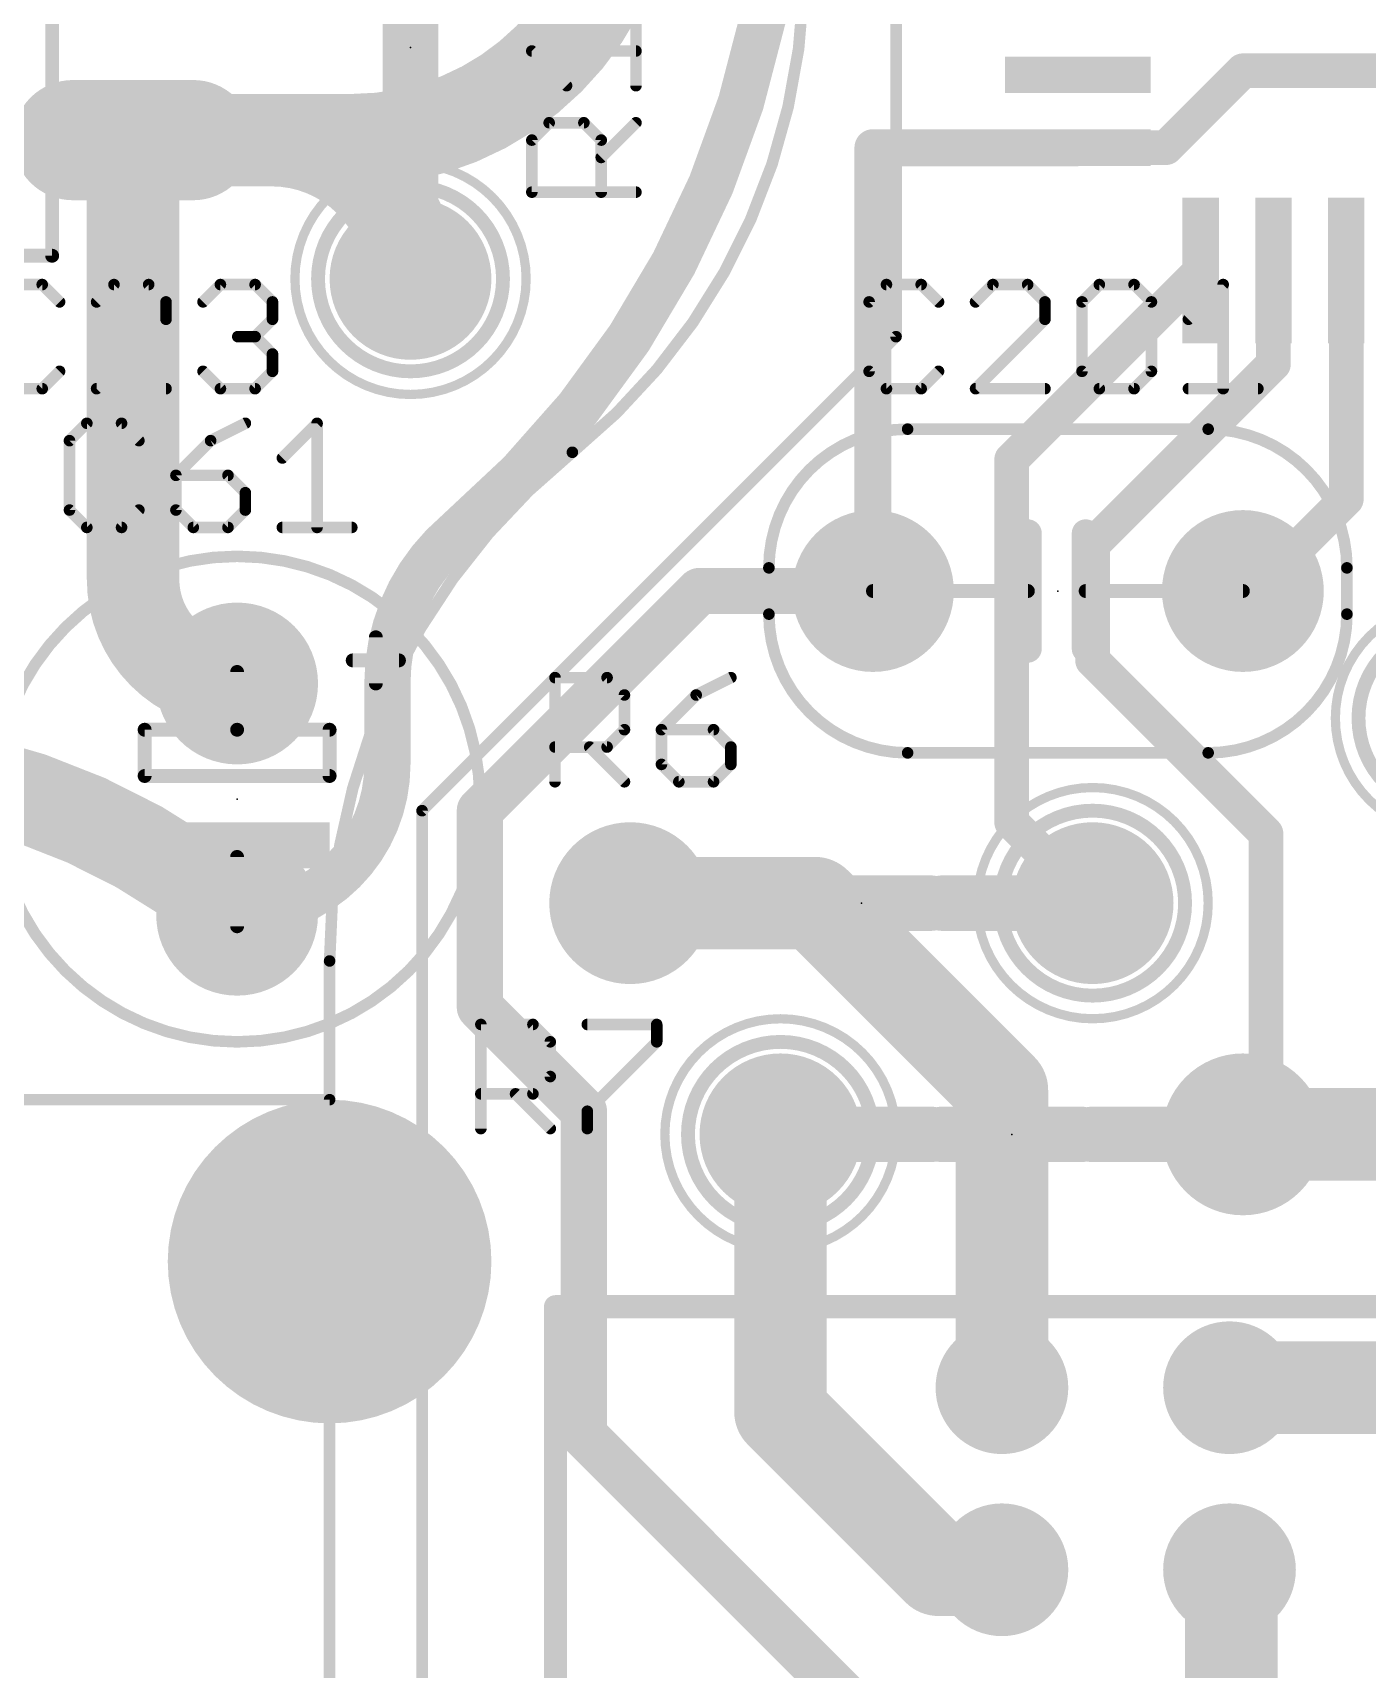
# Model space of a CAD drawing. Extents: x -4 to 220, y -9 to 53.
# Drawn here: x 59.73 to 74.39, y 8.98 to 26.96 of the extents above; entities that cross this region are included whole.
import ezdxf

# ---------------------------------------------------------------- set-up
doc = ezdxf.new("R2010")
doc.units = 0
for name, color, linetype in [('1', 14, 'CONTINUOUS'), ('16', 174, 'CONTINUOUS'), ('17', 94, 'CONTINUOUS'), ('21', 251, 'CONTINUOUS'), ('23', 178, 'CONTINUOUS'), ('25', 251, 'CONTINUOUS'), ('51', 251, 'CONTINUOUS')]:
    doc.layers.add(name, color=color, linetype=linetype)

# ---------------------------------------------------------------- blocks, each defined once
blk = doc.blocks.new('RECT')
blk.add_solid([(-0.5, -0.5), (0.5, -0.5), (-0.5, 0.5), (0.5, 0.5)])
blk = doc.blocks.new('ROUNDP')
at = {"const_width": 0.5}
blk.add_lwpolyline([(0, -0.25, 1), (0, 0.25, 1), (0, -0.25)], format="xyb", dxfattribs=at)
blk = doc.blocks.new('LONGP100')
at = {"const_width": 1}
blk.add_lwpolyline([(-0.5, 0), (0.5, 0)], dxfattribs=at)
at = {"const_width": 0.5}
for points in [[(-0.5, 0.25, 1), (-0.5, -0.25)], [(0.5, -0.25, 1), (0.5, 0.25)]]:
    blk.add_lwpolyline(points, format="xyb", dxfattribs=at)

msp = doc.modelspace()

# ---------------------------------------------------------------- linework, layer by layer
at = {"layer": '1', "const_width": 0.127}
for points in [[(69.215, 23.622), (69.215, 42.545)], [(64.008, 18.415), (69.215, 23.622)], [(64.008, 0), (64.008, 18.415)], [(62.992, 0), (62.992, 16.764)]]:
    msp.add_lwpolyline(points, dxfattribs=at)
at = {"layer": '1'}
for points, const_width in [([(65.659, 22.352, 0.2168), (68.199, 27.432)], 0.127), ([(69.1833, 23.622, 1), (69.2468, 23.622)], 0.0635), ([(69.2375, 23.5995, 1), (69.1925, 23.6445)], 0.0635), ([(65.659, 22.352, 0.2264), (62.992, 16.764)], 0.127), ([(65.639, 22.3767, 1), (65.679, 22.3273)], 0.0635), ([(65.679, 22.3273, 1), (65.639, 22.3767)], 0.0635), ([(63.9855, 18.4375, 1), (64.0305, 18.3925)], 0.0635), ([(64.0398, 18.415, 1), (63.9763, 18.415)], 0.0635), ([(63.0238, 16.764, 1), (62.9603, 16.764)], 0.0635), ([(62.9603, 16.764, 1), (63.0237, 16.764)], 0.0635)]:
    msp.add_lwpolyline(points, format="xyb", dxfattribs=dict(at, const_width=const_width))
at = {"layer": '16'}
for points, const_width in [([(64.389, 21.463, 0.2389), (67.945, 29.972)], 0.508), ([(63.246, 25.781, 0.4142), (66.294, 28.829)], 1.016), ([(73.025, 26.6383, 1), (73.025, 26.4478)], 0.1905), ([(73.0924, 26.4756, 1), (72.9576, 26.6104)], 0.1905), ([(60.833, 26.035, 1), (60.833, 25.527)], 0.508), ([(61.087, 25.781, 1), (60.579, 25.781)], 0.508), ([(60.833, 26.035, 1), (60.833, 25.527)], 0.508), ([(63.881, 24.257, 0.4142), (62.357, 25.781)], 1.016), ([(62.357, 26.035, 1), (62.357, 25.527)], 0.508), ([(62.357, 25.527, 1), (62.357, 26.035)], 0.508), ([(63.246, 26.035, 1), (63.246, 25.527)], 0.508), ([(63.246, 25.527, 1), (63.246, 26.035)], 0.508), ([(68.961, 25.7996, 1), (68.961, 25.5964)], 0.2032), ([(69.0626, 25.698, 1), (68.8594, 25.698)], 0.2032), ([(71.211, 25.7933, 1), (71.211, 25.6028)], 0.1905), ([(71.211, 25.5964, 1), (71.211, 25.7996)], 0.2032), ([(72.18, 25.6028, 1), (72.18, 25.7933)], 0.1905), ([(72.1126, 25.7654, 1), (72.2474, 25.6306)], 0.1905), ([(63.627, 24.257, 1), (64.135, 24.257)], 0.508), ([(72.6284, 24.2806, 1), (72.4936, 24.4154)], 0.1905), ([(73.4562, 24.348, 1), (73.2658, 24.348)], 0.1905), ([(74.2562, 24.348, 1), (74.0658, 24.348)], 0.1905), ([(73.2658, 23.323, 1), (73.4562, 23.323)], 0.1905), ([(73.4284, 23.2556, 1), (73.2936, 23.3904)], 0.1905), ([(70.4176, 22.3394, 1), (70.5524, 22.2046)], 0.1905), ([(70.5802, 22.272, 1), (70.3898, 22.272)], 0.1905), ([(74.2284, 21.7696, 1), (74.0936, 21.9044)], 0.1905), ([(74.0658, 21.837, 1), (74.2562, 21.837)], 0.1905), ([(64.389, 21.463, 0.2196), (63.627, 19.812)], 0.508), ([(64.3066, 21.5596, 1), (64.4714, 21.3664)], 0.254), ([(64.4714, 21.3664, 1), (64.3066, 21.5596)], 0.254), ([(60.833, 20.955, 0.4142), (61.976, 19.812)], 1.016), ([(61.087, 20.955, 1), (60.579, 20.955)], 0.508), ([(71.3066, 21.4034, 1), (71.4414, 21.2686)], 0.1905), ([(71.4693, 21.336, 1), (71.2788, 21.336)], 0.1905), ([(60.579, 20.955, 1), (61.087, 20.955)], 0.508), ([(67.056, 20.955, 1), (67.056, 20.701)], 0.254), ([(67.1458, 20.7382, 1), (66.9662, 20.9178)], 0.254), ([(68.8712, 20.9178, 1), (69.0508, 20.7382)], 0.254), ([(68.961, 20.701, 1), (68.961, 20.955)], 0.254), ([(69.1778, 20.8652, 1), (68.9982, 21.0448)], 0.254), ([(68.8594, 20.828, 1), (69.0626, 20.828)], 0.2032), ([(72.9576, 20.7684, 1), (73.0924, 20.6336)], 0.1905), ([(73.1202, 20.828, 1), (72.9298, 20.828)], 0.1905), ([(72.9298, 20.701, 1), (73.1202, 20.701)], 0.1905), ([(61.976, 19.558, 1), (61.976, 20.066)], 0.508), ([(71.4414, 20.1334, 1), (71.3066, 19.9986)], 0.1905), ([(71.2788, 20.066, 1), (71.4693, 20.066)], 0.1905), ([(63.754, 19.812, 1), (63.5, 19.812)], 0.254), ([(63.5, 19.812, 1), (63.754, 19.812)], 0.254), ([(61.976, 17.272, 0.162), (57.785, 18.923)], 1.016), ([(61.976, 17.272, 0.4142), (63.627, 18.923)], 0.508), ([(63.754, 18.923, 1), (63.5, 18.923)], 0.254), ([(63.5, 18.923, 1), (63.754, 18.923)], 0.254), ([(64.77, 18.415, 1), (64.516, 18.415)], 0.254), ([(64.5532, 18.5048, 1), (64.7328, 18.3252)], 0.254), ([(70.5524, 18.3554, 1), (70.4176, 18.2206)], 0.1905), ([(70.3898, 18.288, 1), (70.5802, 18.288)], 0.1905), ([(73.3743, 18.161, 1), (73.1838, 18.161)], 0.1905), ([(73.2116, 18.0936, 1), (73.3464, 18.2284)], 0.1905), ([(66.294, 17.653, 1), (66.294, 17.145)], 0.508), ([(68.5056, 17.5786, 1), (68.1464, 17.2194)], 0.508), ([(68.326, 17.145, 1), (68.326, 17.653)], 0.508), ([(61.813, 17.0772, 1), (62.139, 17.4668)], 0.508), ([(61.976, 17.399, 1), (61.976, 17.145)], 0.254), ([(66.167, 17.4943, 1), (66.167, 17.3038)], 0.1905), ([(66.294, 17.3038, 1), (66.294, 17.4943)], 0.1905), ([(71.3066, 17.3316, 1), (71.4414, 17.4664)], 0.1905), ([(64.7328, 16.3458, 1), (64.5532, 16.1662)], 0.254), ([(64.516, 16.256, 1), (64.77, 16.256)], 0.254), ([(70.632, 15.347, 1), (70.124, 15.347)], 0.508), ([(70.1984, 15.1674, 1), (70.5576, 15.5266)], 0.508), ([(65.913, 15.113, 1), (65.659, 15.113)], 0.254), ([(65.6962, 15.0232, 1), (65.8758, 15.2028)], 0.254), ([(68.199, 14.859, 1), (67.691, 14.859)], 0.508), ([(73.025, 15.113, 1), (73.025, 14.605)], 0.508), ([(73.152, 15.113, 1), (73.152, 14.605)], 0.508), ([(73.152, 14.605, 1), (73.152, 15.113)], 0.508), ([(73.3464, 14.9186, 1), (73.2116, 15.0534)], 0.1905), ([(73.0846, 14.9264, 1), (73.2194, 14.7916)], 0.1905), ([(73.1838, 14.986, 1), (73.3743, 14.986)], 0.1905), ([(65.913, 13.716, 1), (65.659, 13.716)], 0.254), ([(65.913, 13.716, 1), (65.659, 13.716)], 0.254), ([(65.659, 13.716, 1), (65.913, 13.716)], 0.254), ([(65.659, 12.7, 1), (65.913, 12.7)], 0.254), ([(72.878, 12.33, 1), (72.878, 11.822)], 0.508), ([(68.1246, 11.9906, 1), (67.7654, 11.6314)], 0.508), ([(70.124, 12.076, 1), (70.632, 12.076)], 0.508), ([(67.691, 11.811, 1), (68.199, 11.811)], 0.508), ([(65.8758, 11.6468, 1), (65.6962, 11.4672)], 0.254), ([(65.659, 11.557, 1), (65.913, 11.557)], 0.254), ([(69.68, 10.33, 1), (69.68, 9.822)], 0.508), ([(69.5004, 9.8964, 1), (69.8596, 10.2556)], 0.508), ([(70.378, 9.822, 1), (70.378, 10.33)], 0.508), ([(73.152, 10.033, 1), (72.644, 10.033)], 0.508), ([(73.005, 10.076, 1), (72.751, 10.076)], 0.254), ([(72.9678, 10.1428, 1), (72.7882, 9.9632)], 0.254), ([(72.8082, 9.9432, 1), (72.9878, 10.1228)], 0.254), ([(72.751, 10.053, 1), (73.005, 10.053)], 0.254)]:
    msp.add_lwpolyline(points, format="xyb", dxfattribs=dict(at, const_width=const_width))
for points, const_width in [([(72.18, 25.698), (73.025, 26.543)], 0.381), ([(73.025, 26.543), (77.978, 26.543)], 0.381), ([(60.833, 25.781), (62.357, 25.781)], 1.016), ([(60.833, 20.955), (60.833, 25.781)], 1.016), ([(60.833, 25.781), (63.246, 25.781)], 1.016), ([(68.961, 25.698), (71.211, 25.698)], 0.4064), ([(68.961, 20.828), (68.961, 25.698)], 0.4064), ([(71.211, 25.698), (72.18, 25.698)], 0.381), ([(70.485, 22.272), (72.561, 24.348)], 0.381), ([(73.361, 23.323), (73.361, 24.348)], 0.381), ([(74.161, 21.837), (74.161, 24.348)], 0.381), ([(71.374, 21.336), (73.361, 23.323)], 0.381), ([(70.485, 18.288), (70.485, 22.272)], 0.381), ([(73.025, 20.701), (74.161, 21.837)], 0.381), ([(71.374, 20.066), (71.374, 21.336)], 0.381), ([(64.643, 18.415), (67.056, 20.828)], 0.508), ([(67.056, 20.828), (68.961, 20.828)], 0.508), ([(68.961, 20.828), (69.088, 20.955)], 0.508), ([(73.025, 20.828), (73.025, 20.701)], 0.381), ([(73.279, 18.161), (71.374, 20.066)], 0.381), ([(63.627, 19.812), (63.627, 18.923)], 0.508), ([(64.643, 16.256), (64.643, 18.415)], 0.508), ([(71.374, 17.399), (70.485, 18.288)], 0.381), ([(73.279, 14.986), (73.279, 18.161)], 0.381), ([(68.326, 17.399), (66.294, 17.399)], 1.016), ([(70.378, 15.347), (68.326, 17.399)], 1.016), ([(66.294, 17.399), (66.167, 17.399)], 0.381), ([(65.786, 15.113), (64.643, 16.256)], 0.508), ([(70.378, 12.076), (70.378, 15.347)], 1.016), ([(65.786, 13.716), (65.786, 15.113)], 0.508), ([(67.945, 11.811), (67.945, 14.859)], 1.016), ([(73.025, 14.859), (73.152, 14.859)], 1.016), ([(73.152, 14.859), (75.311, 14.859)], 1.016), ([(73.152, 14.859), (73.279, 14.986)], 0.381), ([(65.786, 13.716), (65.786, 12.7)], 0.508), ([(65.786, 11.557), (65.786, 13.716)], 0.508), ([(72.878, 12.076), (76.465, 12.076)], 1.016), ([(69.68, 10.076), (67.945, 11.811)], 1.016), ([(69.977, 7.366), (65.786, 11.557)], 0.508), ([(70.378, 10.076), (69.68, 10.076)], 1.016), ([(72.898, 7.366), (72.898, 10.033)], 1.016), ([(72.878, 10.053), (72.878, 10.076)], 0.508), ([(72.898, 10.033), (72.878, 10.053)], 0.508)]:
    msp.add_lwpolyline(points, dxfattribs=dict(at, const_width=const_width))
at = {"layer": '21'}
for points, const_width in [([(59.944, 24.511), (59.944, 34.671)], 0.1524), ([(63.881, 26.035), (63.881, 27.559)], 0.6096), ([(59.944, 24.511), (58.039, 24.511)], 0.1524), ([(72.644, 22.606), (69.342, 22.606)], 0.127), ([(70.6628, 20.828), (70.6628, 21.463)], 0.3048), ([(71.2978, 20.828), (71.2978, 21.463)], 0.3048), ([(67.818, 21.082), (67.818, 20.574)], 0.127), ([(74.168, 20.574), (74.168, 21.082)], 0.127), ([(70.6628, 20.828), (68.961, 20.828)], 0.1524), ([(70.6628, 20.193), (70.6628, 20.828)], 0.3048), ([(71.2978, 20.193), (71.2978, 20.828)], 0.3048), ([(71.2978, 20.828), (73.025, 20.828)], 0.1524), ([(63.5, 20.32), (63.5, 19.812)], 0.1524), ([(63.246, 20.066), (63.754, 20.066)], 0.1524), ([(61.976, 19.939), (61.976, 19.304)], 0.1524), ([(61.976, 19.304), (60.96, 19.304)], 0.1524), ([(60.96, 19.304), (60.96, 18.796)], 0.1524), ([(62.992, 19.304), (61.976, 19.304)], 0.1524), ([(62.992, 18.796), (62.992, 19.304)], 0.1524), ([(69.342, 19.05), (72.644, 19.05)], 0.127), ([(60.96, 18.796), (62.992, 18.796)], 0.1524), ([(61.976, 17.907), (61.976, 17.145)], 0.1524), ([(69.596, 17.399), (68.072, 17.399)], 0.6096), ([(52.832, 15.24), (62.992, 15.24)], 0.127), ([(62.992, 15.24), (62.992, 0)], 0.127), ([(69.723, 14.859), (71.247, 14.859)], 0.6096), ([(65.474, 12.966), (65.474, -2.784)], 0.254), ([(77.782, 12.966), (65.474, 12.966)], 0.254)]:
    msp.add_lwpolyline(points, dxfattribs=dict(at, const_width=const_width))
for points, const_width in [([(63.7286, 26.035, 1), (64.0334, 26.035)], 0.3048), ([(63.881, 22.987, 1), (63.881, 25.527, 1), (63.881, 22.987)], 0.1016), ([(59.9059, 24.511, 1), (59.9821, 24.511)], 0.0762), ([(59.944, 24.4729, 1), (59.944, 24.5491)], 0.0762), ([(69.342, 22.606, 0.4142), (67.818, 21.082)], 0.127), ([(69.342, 22.6378, 1), (69.342, 22.5743)], 0.0635), ([(69.342, 22.5743, 1), (69.342, 22.6378)], 0.0635), ([(74.168, 21.082, 0.4142), (72.644, 22.606)], 0.127), ([(72.644, 22.6378, 1), (72.644, 22.5743)], 0.0635), ([(72.644, 22.5743, 1), (72.644, 22.6378)], 0.0635), ([(70.739, 21.463, 1), (70.5866, 21.463)], 0.1524), ([(71.374, 21.463, 1), (71.2216, 21.463)], 0.1524), ([(61.976, 15.875, 1), (61.976, 21.209, 1), (61.976, 15.875)], 0.127), ([(67.8498, 21.082, 1), (67.7862, 21.082)], 0.0635), ([(67.7862, 21.082, 1), (67.8498, 21.082)], 0.0635), ([(74.1998, 21.082, 1), (74.1363, 21.082)], 0.0635), ([(74.1363, 21.082, 1), (74.1998, 21.082)], 0.0635), ([(68.961, 20.8661, 1), (68.961, 20.7899)], 0.0762), ([(70.739, 20.828, 1), (70.5866, 20.828)], 0.1524), ([(70.5866, 20.828, 1), (70.739, 20.828)], 0.1524), ([(70.6628, 20.7899, 1), (70.6628, 20.8661)], 0.0762), ([(71.374, 20.828, 1), (71.2216, 20.828)], 0.1524), ([(71.2216, 20.828, 1), (71.374, 20.828)], 0.1524), ([(71.2978, 20.8661, 1), (71.2978, 20.7899)], 0.0762), ([(73.025, 20.7899, 1), (73.025, 20.8661)], 0.0762), ([(75.311, 18.161, 1), (75.311, 20.701, 1), (75.311, 18.161)], 0.1016), ([(67.8498, 20.574, 1), (67.7862, 20.574)], 0.0635), ([(67.7862, 20.574, 1), (67.8498, 20.574)], 0.0635), ([(67.818, 20.574, 0.4142), (69.342, 19.05)], 0.127), ([(72.644, 19.05, 0.4142), (74.168, 20.574)], 0.127), ([(74.1998, 20.574, 1), (74.1363, 20.574)], 0.0635), ([(74.1363, 20.574, 1), (74.1998, 20.574)], 0.0635), ([(63.5381, 20.32, 1), (63.4619, 20.32)], 0.0762), ([(63.246, 20.1041, 1), (63.246, 20.0279)], 0.0762), ([(63.754, 20.0279, 1), (63.754, 20.1041)], 0.0762), ([(70.5866, 20.193, 1), (70.739, 20.193)], 0.1524), ([(71.2216, 20.193, 1), (71.374, 20.193)], 0.1524), ([(62.0141, 19.939, 1), (61.9379, 19.939)], 0.0762), ([(63.4619, 19.812, 1), (63.5381, 19.812)], 0.0762), ([(60.96, 19.3421, 1), (60.96, 19.2659)], 0.0762), ([(60.9981, 19.304, 1), (60.9219, 19.304)], 0.0762), ([(61.976, 19.3421, 1), (61.976, 19.2659)], 0.0762), ([(61.9379, 19.304, 1), (62.0141, 19.304)], 0.0762), ([(61.976, 19.2659, 1), (61.976, 19.3421)], 0.0762), ([(63.0301, 19.304, 1), (62.9539, 19.304)], 0.0762), ([(62.992, 19.2659, 1), (62.992, 19.3421)], 0.0762), ([(69.342, 19.0817, 1), (69.342, 19.0183)], 0.0635), ([(69.342, 19.0183, 1), (69.342, 19.0817)], 0.0635), ([(72.644, 19.0817, 1), (72.644, 19.0183)], 0.0635), ([(72.644, 19.0183, 1), (72.644, 19.0817)], 0.0635), ([(60.96, 18.8341, 1), (60.96, 18.7579)], 0.0762), ([(60.9219, 18.796, 1), (60.9981, 18.796)], 0.0762), ([(62.9539, 18.796, 1), (63.0301, 18.796)], 0.0762), ([(62.992, 18.7579, 1), (62.992, 18.8341)], 0.0762), ([(71.374, 16.129, 1), (71.374, 18.669, 1), (71.374, 16.129)], 0.1016), ([(62.0141, 17.907, 1), (61.9379, 17.907)], 0.0762), ([(68.072, 17.5514, 1), (68.072, 17.2466)], 0.3048), ([(69.596, 17.2466, 1), (69.596, 17.5514)], 0.3048), ([(61.9379, 17.145, 1), (62.0141, 17.145)], 0.0762), ([(67.945, 13.589, 1), (67.945, 16.129, 1), (67.945, 13.589)], 0.1016), ([(63.0238, 15.24, 1), (62.9603, 15.24)], 0.0635), ([(62.992, 15.2082, 1), (62.992, 15.2718)], 0.0635), ([(69.723, 15.0114, 1), (69.723, 14.7066)], 0.3048), ([(71.247, 14.7066, 1), (71.247, 15.0114)], 0.3048), ([(65.5375, 12.966, 1), (65.4105, 12.966)], 0.127), ([(65.474, 13.0295, 1), (65.474, 12.9025)], 0.127)]:
    msp.add_lwpolyline(points, format="xyb", dxfattribs=dict(at, const_width=const_width))
at = {"layer": '23'}
for p in [(63.881, 26.797), (70.993, 20.828), (61.976, 18.542), (68.834, 17.399), (70.485, 14.859)]:
    msp.add_point(p, dxfattribs=at)
at = {"layer": '25', "const_width": 0.127}
for points in [[(66.3575, 26.3789), (66.3575, 27.1415)], [(65.5949, 26.3789), (65.2135, 26.7602)], [(65.2135, 26.7602), (66.3575, 26.7602)], [(65.2135, 25.7815), (65.4042, 25.9722)], [(65.4042, 25.9722), (65.7855, 25.9722)], [(65.7855, 25.9722), (65.9762, 25.7815)], [(65.9762, 25.5908), (66.3575, 25.9722)], [(65.2135, 25.2095), (65.2135, 25.7815)], [(65.9762, 25.7815), (65.9762, 25.2095)], [(66.3575, 25.2095), (65.2135, 25.2095)], [(59.8351, 24.1945), (59.4538, 24.1945)], [(60.0257, 24.0038), (59.8351, 24.1945)], [(60.6232, 24.1945), (60.4325, 24.0038)], [(61.0045, 24.1945), (60.6232, 24.1945)], [(61.1951, 24.0038), (61.0045, 24.1945)], [(61.6019, 24.0038), (61.7926, 24.1945)], [(61.7926, 24.1945), (62.1739, 24.1945)], [(62.1739, 24.1945), (62.3645, 24.0038)], [(69.1096, 24.1945), (68.9189, 24.0038)], [(69.4909, 24.1945), (69.1096, 24.1945)], [(69.6816, 24.0038), (69.4909, 24.1945)], [(70.279, 24.1945), (70.0883, 24.0038)], [(70.6603, 24.1945), (70.279, 24.1945)], [(70.8509, 24.0038), (70.6603, 24.1945)], [(71.2577, 24.0038), (71.4484, 24.1945)], [(71.4484, 24.1945), (71.8297, 24.1945)], [(71.8297, 24.1945), (72.0203, 24.0038)], [(72.4271, 23.8132), (72.8084, 24.1945)], [(72.8084, 24.1945), (72.8084, 23.0505)], [(61.1951, 23.8132), (61.1951, 24.0038)], [(62.3645, 24.0038), (62.3645, 23.8132)], [(68.9189, 24.0038), (68.9189, 23.2412)], [(70.8509, 23.8132), (70.8509, 24.0038)], [(71.2577, 23.2412), (71.2577, 24.0038)], [(71.2577, 23.2412), (72.0203, 24.0038)], [(72.0203, 24.0038), (72.0203, 23.2412)], [(60.4325, 23.0505), (61.1951, 23.8132)], [(62.3645, 23.8132), (62.1739, 23.6225)], [(70.0883, 23.0505), (70.8509, 23.8132)], [(62.1739, 23.6225), (61.9832, 23.6225)], [(62.1739, 23.6225), (62.3645, 23.4318)], [(62.3645, 23.4318), (62.3645, 23.2412)], [(59.8351, 23.0505), (60.0257, 23.2412)], [(61.7926, 23.0505), (61.6019, 23.2412)], [(62.3645, 23.2412), (62.1739, 23.0505)], [(68.9189, 23.2412), (69.1096, 23.0505)], [(69.4909, 23.0505), (69.6816, 23.2412)], [(71.4484, 23.0505), (71.2577, 23.2412)], [(72.0203, 23.2412), (71.8297, 23.0505)], [(59.4538, 23.0505), (59.8351, 23.0505)], [(61.1951, 23.0505), (60.4325, 23.0505)], [(62.1739, 23.0505), (61.7926, 23.0505)], [(69.1096, 23.0505), (69.4909, 23.0505)], [(70.8509, 23.0505), (70.0883, 23.0505)], [(71.8297, 23.0505), (71.4484, 23.0505)], [(72.4271, 23.0505), (73.1897, 23.0505)], [(60.3252, 22.6705), (60.1345, 22.4798)], [(60.7065, 22.6705), (60.3252, 22.6705)], [(60.8972, 22.4798), (60.7065, 22.6705)], [(62.0665, 22.6705), (61.6852, 22.4798)], [(62.4733, 22.2891), (62.8546, 22.6705)], [(62.8546, 22.6705), (62.8546, 21.5265)], [(60.1345, 22.4798), (60.1345, 21.7172)], [(61.6852, 22.4798), (61.3039, 22.0985)], [(61.3039, 22.0985), (61.3039, 21.7172)], [(61.8759, 22.0985), (61.3039, 22.0985)], [(62.0665, 21.9078), (61.8759, 22.0985)], [(62.0665, 21.7172), (62.0665, 21.9078)], [(60.1345, 21.7172), (60.3252, 21.5265)], [(60.7065, 21.5265), (60.8972, 21.7172)], [(61.3039, 21.7172), (61.4946, 21.5265)], [(61.8759, 21.5265), (62.0665, 21.7172)], [(60.3252, 21.5265), (60.7065, 21.5265)], [(61.4946, 21.5265), (61.8759, 21.5265)], [(62.4733, 21.5265), (63.2359, 21.5265)], [(65.4685, 18.7325), (65.4685, 19.8765)], [(65.4685, 19.8765), (66.0405, 19.8765)], [(66.0405, 19.8765), (66.2311, 19.6858)], [(67.4005, 19.8765), (67.0192, 19.6858)], [(66.2311, 19.6858), (66.2311, 19.3045)], [(67.0192, 19.6858), (66.6379, 19.3045)], [(66.2311, 19.3045), (66.0405, 19.1138)], [(66.6379, 19.3045), (66.6379, 18.9232)], [(67.2099, 19.3045), (66.6379, 19.3045)], [(67.4005, 19.1138), (67.2099, 19.3045)], [(66.0405, 19.1138), (65.4685, 19.1138)], [(65.8498, 19.1138), (66.2311, 18.7325)], [(67.4005, 18.9232), (67.4005, 19.1138)], [(66.6379, 18.9232), (66.8286, 18.7325)], [(67.2099, 18.7325), (67.4005, 18.9232)], [(66.8286, 18.7325), (67.2099, 18.7325)], [(64.6537, 14.9225), (64.6537, 16.0665)], [(64.6537, 16.0665), (65.2257, 16.0665)], [(65.2257, 16.0665), (65.4164, 15.8758)], [(65.8231, 16.0665), (66.5858, 16.0665)], [(66.5858, 16.0665), (66.5858, 15.8758)], [(65.4164, 15.8758), (65.4164, 15.4945)], [(66.5858, 15.8758), (65.8231, 15.1132)], [(65.4164, 15.4945), (65.2257, 15.3038)], [(65.2257, 15.3038), (64.6537, 15.3038)], [(65.035, 15.3038), (65.4164, 14.9225)], [(65.8231, 15.1132), (65.8231, 14.9225)]]:
    msp.add_lwpolyline(points, dxfattribs=at)
at = {"layer": '25', "const_width": 0.0635}
for points in [[(65.2135, 26.792, 1), (65.2135, 26.7285)], [(65.236, 26.7827, 1), (65.1911, 26.7378)], [(66.3575, 26.7285, 1), (66.3575, 26.792)], [(65.5724, 26.3564, 1), (65.6173, 26.4013)], [(66.3257, 26.3789, 1), (66.3893, 26.3789)], [(65.4042, 26.0039, 1), (65.4042, 25.9404)], [(65.4266, 25.9497, 1), (65.3817, 25.9946)], [(65.808, 25.9946, 1), (65.7631, 25.9497)], [(65.7855, 25.9404, 1), (65.7855, 26.0039)], [(66.38, 25.9497, 1), (66.335, 25.9946)], [(65.2453, 25.7815, 1), (65.1818, 25.7815)], [(65.1911, 25.8039, 1), (65.236, 25.759)], [(66.0079, 25.7815, 1), (65.9444, 25.7815)], [(65.9537, 25.759, 1), (65.9986, 25.8039)], [(65.9537, 25.6133, 1), (65.9986, 25.5684)], [(65.2135, 25.2413, 1), (65.2135, 25.1778)], [(65.1818, 25.2095, 1), (65.2453, 25.2095)], [(65.9444, 25.2095, 1), (66.0079, 25.2095)], [(66.3575, 25.1778, 1), (66.3575, 25.2413)], [(59.8575, 24.2169, 1), (59.8126, 24.172)], [(59.8351, 24.1627, 1), (59.8351, 24.2262)], [(60.6232, 24.2262, 1), (60.6232, 24.1627)], [(60.6456, 24.172, 1), (60.6007, 24.2169)], [(61.0269, 24.2169, 1), (60.982, 24.172)], [(61.0045, 24.1627, 1), (61.0045, 24.2262)], [(61.7926, 24.2262, 1), (61.7926, 24.1627)], [(61.815, 24.172, 1), (61.7701, 24.2169)], [(62.1963, 24.2169, 1), (62.1514, 24.172)], [(62.1739, 24.1627, 1), (62.1739, 24.2262)], [(69.1096, 24.2262, 1), (69.1096, 24.1627)], [(69.132, 24.172, 1), (69.0871, 24.2169)], [(69.5133, 24.2169, 1), (69.4684, 24.172)], [(69.4909, 24.1627, 1), (69.4909, 24.2262)], [(70.279, 24.2262, 1), (70.279, 24.1627)], [(70.3014, 24.172, 1), (70.2565, 24.2169)], [(70.6827, 24.2169, 1), (70.6378, 24.172)], [(70.6603, 24.1627, 1), (70.6603, 24.2262)], [(71.4484, 24.2262, 1), (71.4484, 24.1627)], [(71.4708, 24.172, 1), (71.4259, 24.2169)], [(71.8521, 24.2169, 1), (71.8072, 24.172)], [(71.8297, 24.1627, 1), (71.8297, 24.2262)], [(72.8402, 24.1945, 1), (72.7767, 24.1945)], [(72.8309, 24.172, 1), (72.786, 24.2169)], [(60.0033, 23.9814, 1), (60.0482, 24.0263)], [(60.41, 24.0263, 1), (60.4549, 23.9814)], [(61.2269, 24.0038, 1), (61.1634, 24.0038)], [(61.1727, 23.9814, 1), (61.2176, 24.0263)], [(61.5794, 24.0263, 1), (61.6243, 23.9814)], [(62.3963, 24.0038, 1), (62.3328, 24.0038)], [(62.3421, 23.9814, 1), (62.387, 24.0263)], [(68.9507, 24.0038, 1), (68.8872, 24.0038)], [(68.8965, 24.0263, 1), (68.9414, 23.9814)], [(69.6591, 23.9814, 1), (69.704, 24.0263)], [(70.0658, 24.0263, 1), (70.1108, 23.9814)], [(70.8827, 24.0038, 1), (70.8192, 24.0038)], [(70.8285, 23.9814, 1), (70.8734, 24.0263)], [(71.2894, 24.0038, 1), (71.2259, 24.0038)], [(71.2352, 24.0263, 1), (71.2801, 23.9814)], [(72.0521, 24.0038, 1), (71.9886, 24.0038)], [(72.0428, 23.9814, 1), (71.9979, 24.0263)], [(71.9979, 23.9814, 1), (72.0428, 24.0263)], [(61.1634, 23.8132, 1), (61.2269, 23.8132)], [(61.2176, 23.7907, 1), (61.1727, 23.8356)], [(62.3328, 23.8132, 1), (62.3963, 23.8132)], [(62.387, 23.7907, 1), (62.3421, 23.8356)], [(70.8192, 23.8132, 1), (70.8827, 23.8132)], [(70.8734, 23.7907, 1), (70.8285, 23.8356)], [(72.4046, 23.8356, 1), (72.4495, 23.7907)], [(61.9832, 23.6542, 1), (61.9832, 23.5907)], [(62.1963, 23.6449, 1), (62.1514, 23.6)], [(62.1514, 23.6449, 1), (62.1963, 23.6)], [(62.1739, 23.5907, 1), (62.1739, 23.6542)], [(62.3963, 23.4318, 1), (62.3328, 23.4318)], [(62.3421, 23.4094, 1), (62.387, 23.4543)], [(60.0482, 23.2187, 1), (60.0033, 23.2636)], [(61.6243, 23.2636, 1), (61.5794, 23.2187)], [(62.3328, 23.2412, 1), (62.3963, 23.2412)], [(62.387, 23.2187, 1), (62.3421, 23.2636)], [(68.9414, 23.2636, 1), (68.8965, 23.2187)], [(68.8872, 23.2412, 1), (68.9507, 23.2412)], [(69.704, 23.2187, 1), (69.6591, 23.2636)], [(71.2259, 23.2412, 1), (71.2894, 23.2412)], [(71.2801, 23.2636, 1), (71.2352, 23.2187)], [(71.2352, 23.2636, 1), (71.2801, 23.2187)], [(71.9886, 23.2412, 1), (72.0521, 23.2412)], [(72.0428, 23.2187, 1), (71.9979, 23.2636)], [(59.8126, 23.073, 1), (59.8575, 23.028)], [(59.8351, 23.0188, 1), (59.8351, 23.0822)], [(60.41, 23.073, 1), (60.4549, 23.028)], [(60.4325, 23.0822, 1), (60.4325, 23.0188)], [(61.1951, 23.0188, 1), (61.1951, 23.0822)], [(61.7926, 23.0822, 1), (61.7926, 23.0188)], [(61.7701, 23.028, 1), (61.815, 23.073)], [(62.1514, 23.073, 1), (62.1963, 23.028)], [(62.1739, 23.0188, 1), (62.1739, 23.0822)], [(69.1096, 23.0822, 1), (69.1096, 23.0188)], [(69.0871, 23.028, 1), (69.132, 23.073)], [(69.4684, 23.073, 1), (69.5133, 23.028)], [(69.4909, 23.0188, 1), (69.4909, 23.0822)], [(70.0658, 23.073, 1), (70.1108, 23.028)], [(70.0883, 23.0822, 1), (70.0883, 23.0188)], [(70.8509, 23.0188, 1), (70.8509, 23.0822)], [(71.4484, 23.0822, 1), (71.4484, 23.0188)], [(71.4259, 23.028, 1), (71.4708, 23.073)], [(71.8072, 23.073, 1), (71.8521, 23.028)], [(71.8297, 23.0188, 1), (71.8297, 23.0822)], [(72.4271, 23.0822, 1), (72.4271, 23.0188)], [(72.7767, 23.0505, 1), (72.8402, 23.0505)], [(73.1897, 23.0188, 1), (73.1897, 23.0822)], [(60.3252, 22.7022, 1), (60.3252, 22.6387)], [(60.3476, 22.648, 1), (60.3027, 22.6929)], [(60.7289, 22.6929, 1), (60.684, 22.648)], [(60.7065, 22.6387, 1), (60.7065, 22.7022)], [(62.0807, 22.6421, 1), (62.0523, 22.6989)], [(62.8864, 22.6705, 1), (62.8229, 22.6705)], [(62.8771, 22.648, 1), (62.8322, 22.6929)], [(60.1663, 22.4798, 1), (60.1028, 22.4798)], [(60.112, 22.5023, 1), (60.157, 22.4574)], [(60.8747, 22.4574, 1), (60.9196, 22.5023)], [(61.671, 22.5082, 1), (61.6994, 22.4514)], [(61.7077, 22.4574, 1), (61.6628, 22.5023)], [(62.4508, 22.3116, 1), (62.4957, 22.2667)], [(61.3356, 22.0985, 1), (61.2721, 22.0985)], [(61.3039, 22.1302, 1), (61.3039, 22.0667)], [(61.2814, 22.1209, 1), (61.3263, 22.076)], [(61.8983, 22.1209, 1), (61.8534, 22.076)], [(61.8759, 22.0667, 1), (61.8759, 22.1302)], [(62.0983, 21.9078, 1), (62.0348, 21.9078)], [(62.0441, 21.8854, 1), (62.089, 21.9303)], [(60.157, 21.7396, 1), (60.112, 21.6947)], [(60.9196, 21.6947, 1), (60.8747, 21.7396)], [(61.3263, 21.7396, 1), (61.2814, 21.6947)], [(62.089, 21.6947, 1), (62.0441, 21.7396)], [(60.1028, 21.7172, 1), (60.1663, 21.7172)], [(60.3252, 21.5583, 1), (60.3252, 21.4948)], [(60.3027, 21.504, 1), (60.3476, 21.549)], [(60.684, 21.549, 1), (60.7289, 21.504)], [(60.7065, 21.4948, 1), (60.7065, 21.5583)], [(61.2721, 21.7172, 1), (61.3356, 21.7172)], [(61.4946, 21.5583, 1), (61.4946, 21.4948)], [(61.4721, 21.504, 1), (61.517, 21.549)], [(61.8534, 21.549, 1), (61.8983, 21.504)], [(61.8759, 21.4948, 1), (61.8759, 21.5583)], [(62.0348, 21.7172, 1), (62.0983, 21.7172)], [(62.4733, 21.5583, 1), (62.4733, 21.4948)], [(63.2359, 21.4948, 1), (63.2359, 21.5583)], [(62.8229, 21.5265, 1), (62.8864, 21.5265)], [(65.4685, 19.9082, 1), (65.4685, 19.8447)], [(65.5003, 19.8765, 1), (65.4368, 19.8765)], [(66.0629, 19.8989, 1), (66.018, 19.854)], [(66.0405, 19.8447, 1), (66.0405, 19.9082)], [(67.4147, 19.8481, 1), (67.3863, 19.9049)], [(66.2629, 19.6858, 1), (66.1994, 19.6858)], [(66.2087, 19.6634, 1), (66.2536, 19.7083)], [(67.005, 19.7142, 1), (67.0334, 19.6574)], [(67.0417, 19.6634, 1), (66.9968, 19.7083)], [(66.1994, 19.3045, 1), (66.2629, 19.3045)], [(66.2536, 19.282, 1), (66.2087, 19.3269)], [(66.6696, 19.3045, 1), (66.6061, 19.3045)], [(66.6379, 19.3362, 1), (66.6379, 19.2727)], [(66.6154, 19.3269, 1), (66.6603, 19.282)], [(67.2323, 19.3269, 1), (67.1874, 19.282)], [(67.2099, 19.2727, 1), (67.2099, 19.3362)], [(65.4685, 19.1456, 1), (65.4685, 19.0821)], [(65.8723, 19.1363, 1), (65.8274, 19.0914)], [(66.018, 19.1363, 1), (66.0629, 19.0914)], [(66.0405, 19.0821, 1), (66.0405, 19.1456)], [(67.4323, 19.1138, 1), (67.3688, 19.1138)], [(67.3781, 19.0914, 1), (67.423, 19.1363)], [(66.6061, 18.9232, 1), (66.6696, 18.9232)], [(66.6603, 18.9456, 1), (66.6154, 18.9007)], [(67.3688, 18.9232, 1), (67.4323, 18.9232)], [(67.423, 18.9007, 1), (67.3781, 18.9456)], [(65.4368, 18.7325, 1), (65.5003, 18.7325)], [(66.2087, 18.71, 1), (66.2536, 18.755)], [(66.8286, 18.7643, 1), (66.8286, 18.7008)], [(66.8061, 18.71, 1), (66.851, 18.755)], [(67.1874, 18.755, 1), (67.2323, 18.71)], [(67.2099, 18.7008, 1), (67.2099, 18.7643)], [(64.6855, 16.0665, 1), (64.622, 16.0665)], [(64.6537, 16.0982, 1), (64.6537, 16.0347)], [(65.2481, 16.0889, 1), (65.2032, 16.044)], [(65.2257, 16.0347, 1), (65.2257, 16.0982)], [(65.8231, 16.0982, 1), (65.8231, 16.0347)], [(66.6175, 16.0665, 1), (66.554, 16.0665)], [(66.5858, 16.0347, 1), (66.5858, 16.0982)], [(65.4481, 15.8758, 1), (65.3846, 15.8758)], [(65.3939, 15.8534, 1), (65.4388, 15.8983)], [(66.554, 15.8758, 1), (66.6175, 15.8758)], [(66.6082, 15.8534, 1), (66.5633, 15.8983)], [(65.3846, 15.4945, 1), (65.4481, 15.4945)], [(65.4388, 15.472, 1), (65.3939, 15.5169)], [(64.6537, 15.3356, 1), (64.6537, 15.2721)], [(65.0575, 15.3263, 1), (65.0126, 15.2814)], [(65.2032, 15.3263, 1), (65.2481, 15.2814)], [(65.2257, 15.2721, 1), (65.2257, 15.3356)], [(65.8548, 15.1132, 1), (65.7913, 15.1132)], [(65.8006, 15.1356, 1), (65.8456, 15.0907)], [(64.622, 14.9225, 1), (64.6855, 14.9225)], [(65.3939, 14.9, 1), (65.4388, 14.945)], [(65.7913, 14.9225, 1), (65.8548, 14.9225)]]:
    msp.add_lwpolyline(points, format="xyb", dxfattribs=at)
at = {"layer": '51', "const_width": 0.6096}
for points in [[(63.881, 24.257), (63.881, 25.908)], [(67.945, 17.399), (66.294, 17.399)], [(71.374, 17.399), (69.723, 17.399)], [(67.945, 14.859), (69.596, 14.859)], [(71.374, 14.859), (73.025, 14.859)]]:
    msp.add_lwpolyline(points, dxfattribs=at)
at = {"layer": '51'}
for points, const_width in [([(64.0334, 25.908, 1), (63.7286, 25.908)], 0.3048), ([(63.881, 23.241, 1), (63.881, 25.273, 1), (63.881, 23.241)], 0.1524), ([(63.7286, 24.257, 1), (64.0334, 24.257)], 0.3048), ([(75.311, 18.415, 1), (75.311, 20.447, 1), (75.311, 18.415)], 0.1524), ([(71.374, 16.383, 1), (71.374, 18.415, 1), (71.374, 16.383)], 0.1524), ([(66.294, 17.5514, 1), (66.294, 17.2466)], 0.3048), ([(67.945, 17.2466, 1), (67.945, 17.5514)], 0.3048), ([(69.723, 17.5514, 1), (69.723, 17.2466)], 0.3048), ([(71.374, 17.2466, 1), (71.374, 17.5514)], 0.3048), ([(67.945, 13.843, 1), (67.945, 15.875, 1), (67.945, 13.843)], 0.1524), ([(67.945, 15.0114, 1), (67.945, 14.7066)], 0.3048), ([(69.596, 14.7066, 1), (69.596, 15.0114)], 0.3048), ([(71.374, 15.0114, 1), (71.374, 14.7066)], 0.3048), ([(73.025, 14.7066, 1), (73.025, 15.0114)], 0.3048)]:
    msp.add_lwpolyline(points, format="xyb", dxfattribs=dict(at, const_width=const_width))

# ---------------------------------------------------------------- block references
at = {"layer": '16', "xscale": 0.4, "yscale": 1.6}
for p, rotation in [((71.211, 26.498), 90), ((71.211, 25.698), 90), ((72.561, 24.348), 180), ((73.361, 24.348), 180), ((74.161, 24.348), 180)]:
    msp.add_blockref('RECT', p, dxfattribs=dict(at, rotation=rotation))
at = {"layer": '17'}
for name, p, xscale, yscale, rotation in [('LONGP100', (60.833, 25.781), 1.3208, 1.3208, 180), ('LONGP100', (60.833, 25.781), 1.3208, 1.3208, 180), ('ROUNDP', (60.833, 25.781), 1.3208, 1.3208, 180), ('ROUNDP', (60.833, 25.781), 1.3208, 1.3208, 180), ('ROUNDP', (60.833, 25.781), 1.3208, 1.3208, 180), ('ROUNDP', (60.833, 25.781), 1.3208, 1.3208, 180), ('ROUNDP', (60.833, 25.781), 1.3208, 1.3208, 180), ('ROUNDP', (60.833, 25.781), 1.3208, 1.3208, 180), ('ROUNDP', (60.833, 25.781), 1.3208, 1.3208, 180), ('ROUNDP', (60.833, 25.781), 1.3208, 1.3208, 180), ('ROUNDP', (60.833, 25.781), 1.3208, 1.3208, 180), ('ROUNDP', (60.833, 25.781), 1.3208, 1.3208, 180), ('ROUNDP', (60.833, 25.781), 1.3208, 1.3208, 180), ('ROUNDP', (60.833, 25.781), 1.3208, 1.3208, 180), ('ROUNDP', (60.833, 25.781), 1.3208, 1.3208, 180), ('ROUNDP', (60.833, 25.781), 1.3208, 1.3208, 180), ('ROUNDP', (63.881, 24.257), 1.778, 1.778, 90), ('ROUNDP', (63.881, 24.257), 1.778, 1.778, 90), ('ROUNDP', (63.881, 24.257), 1.508, 1.508, 90), ('ROUNDP', (63.881, 24.257), 1.508, 1.508, 90), ('ROUNDP', (63.881, 24.257), 1.508, 1.508, 90), ('ROUNDP', (63.881, 24.257), 1.508, 1.508, 90), ('ROUNDP', (63.881, 24.257), 1.508, 1.508, 90), ('ROUNDP', (63.881, 24.257), 1.508, 1.508, 90), ('ROUNDP', (63.881, 24.257), 1.508, 1.508, 90), ('ROUNDP', (63.881, 24.257), 1.508, 1.508, 90), ('ROUNDP', (63.881, 24.257), 1.508, 1.508, 90), ('ROUNDP', (63.881, 24.257), 1.508, 1.508, 90), ('ROUNDP', (63.881, 24.257), 1.508, 1.508, 90), ('ROUNDP', (63.881, 24.257), 1.508, 1.508, 90), ('ROUNDP', (63.881, 24.257), 1.508, 1.508, 90), ('ROUNDP', (63.881, 24.257), 1.508, 1.508, 90), ('ROUNDP', (68.961, 20.828), 1.778, 1.778, 180), ('ROUNDP', (68.961, 20.828), 1.778, 1.778, 180), ('ROUNDP', (68.961, 20.828), 1.508, 1.508, 180), ('ROUNDP', (68.961, 20.828), 1.508, 1.508, 180), ('ROUNDP', (68.961, 20.828), 1.508, 1.508, 180), ('ROUNDP', (68.961, 20.828), 1.508, 1.508, 180), ('ROUNDP', (68.961, 20.828), 1.508, 1.508, 180), ('ROUNDP', (68.961, 20.828), 1.508, 1.508, 180), ('ROUNDP', (68.961, 20.828), 1.508, 1.508, 180), ('ROUNDP', (68.961, 20.828), 1.508, 1.508, 180), ('ROUNDP', (68.961, 20.828), 1.508, 1.508, 180), ('ROUNDP', (68.961, 20.828), 1.508, 1.508, 180), ('ROUNDP', (68.961, 20.828), 1.508, 1.508, 180), ('ROUNDP', (68.961, 20.828), 1.508, 1.508, 180), ('ROUNDP', (68.961, 20.828), 1.508, 1.508, 180), ('ROUNDP', (68.961, 20.828), 1.508, 1.508, 180), ('ROUNDP', (73.025, 20.828), 1.778, 1.778, 180), ('ROUNDP', (73.025, 20.828), 1.778, 1.778, 180), ('ROUNDP', (73.025, 20.828), 1.508, 1.508, 180), ('ROUNDP', (73.025, 20.828), 1.508, 1.508, 180), ('ROUNDP', (73.025, 20.828), 1.508, 1.508, 180), ('ROUNDP', (73.025, 20.828), 1.508, 1.508, 180), ('ROUNDP', (73.025, 20.828), 1.508, 1.508, 180), ('ROUNDP', (73.025, 20.828), 1.508, 1.508, 180), ('ROUNDP', (73.025, 20.828), 1.508, 1.508, 180), ('ROUNDP', (73.025, 20.828), 1.508, 1.508, 180), ('ROUNDP', (73.025, 20.828), 1.508, 1.508, 180), ('ROUNDP', (73.025, 20.828), 1.508, 1.508, 180), ('ROUNDP', (73.025, 20.828), 1.508, 1.508, 180), ('ROUNDP', (73.025, 20.828), 1.508, 1.508, 180), ('ROUNDP', (73.025, 20.828), 1.508, 1.508, 180), ('ROUNDP', (73.025, 20.828), 1.508, 1.508, 180), ('ROUNDP', (61.976, 19.812), 1.778, 1.778, 270), ('ROUNDP', (61.976, 19.812), 1.778, 1.778, 270), ('ROUNDP', (61.976, 19.812), 1.508, 1.508, 270), ('ROUNDP', (61.976, 19.812), 1.508, 1.508, 270), ('ROUNDP', (61.976, 19.812), 1.508, 1.508, 270), ('ROUNDP', (61.976, 19.812), 1.508, 1.508, 270), ('ROUNDP', (61.976, 19.812), 1.508, 1.508, 270), ('ROUNDP', (61.976, 19.812), 1.508, 1.508, 270), ('ROUNDP', (61.976, 19.812), 1.508, 1.508, 270), ('ROUNDP', (61.976, 19.812), 1.508, 1.508, 270), ('ROUNDP', (61.976, 19.812), 1.508, 1.508, 270), ('ROUNDP', (61.976, 19.812), 1.508, 1.508, 270), ('ROUNDP', (61.976, 19.812), 1.508, 1.508, 270), ('ROUNDP', (61.976, 19.812), 1.508, 1.508, 270), ('ROUNDP', (61.976, 19.812), 1.508, 1.508, 270), ('ROUNDP', (61.976, 19.812), 1.508, 1.508, 270), ('ROUNDP', (61.976, 17.272), 1.778, 1.778, 270), ('ROUNDP', (61.976, 17.272), 1.778, 1.778, 270), ('ROUNDP', (66.294, 17.399), 1.778, 1.778, 180), ('ROUNDP', (66.294, 17.399), 1.778, 1.778, 180), ('ROUNDP', (71.374, 17.399), 1.778, 1.778, 180), ('ROUNDP', (71.374, 17.399), 1.778, 1.778, 180), ('ROUNDP', (61.976, 17.272), 1.508, 1.508, 270), ('ROUNDP', (61.976, 17.272), 1.508, 1.508, 270), ('ROUNDP', (61.976, 17.272), 1.508, 1.508, 270), ('ROUNDP', (61.976, 17.272), 1.508, 1.508, 270), ('ROUNDP', (61.976, 17.272), 1.508, 1.508, 270), ('ROUNDP', (61.976, 17.272), 1.508, 1.508, 270), ('ROUNDP', (61.976, 17.272), 1.508, 1.508, 270), ('ROUNDP', (61.976, 17.272), 1.508, 1.508, 270), ('ROUNDP', (61.976, 17.272), 1.508, 1.508, 270), ('ROUNDP', (61.976, 17.272), 1.508, 1.508, 270), ('ROUNDP', (61.976, 17.272), 1.508, 1.508, 270), ('ROUNDP', (61.976, 17.272), 1.508, 1.508, 270), ('ROUNDP', (61.976, 17.272), 1.508, 1.508, 270), ('ROUNDP', (61.976, 17.272), 1.508, 1.508, 270), ('ROUNDP', (66.294, 17.399), 1.508, 1.508, 180), ('ROUNDP', (66.294, 17.399), 1.508, 1.508, 180), ('ROUNDP', (66.294, 17.399), 1.508, 1.508, 180), ('ROUNDP', (66.294, 17.399), 1.508, 1.508, 180), ('ROUNDP', (66.294, 17.399), 1.508, 1.508, 180), ('ROUNDP', (66.294, 17.399), 1.508, 1.508, 180), ('ROUNDP', (66.294, 17.399), 1.508, 1.508, 180), ('ROUNDP', (66.294, 17.399), 1.508, 1.508, 180), ('ROUNDP', (66.294, 17.399), 1.508, 1.508, 180), ('ROUNDP', (66.294, 17.399), 1.508, 1.508, 180), ('ROUNDP', (66.294, 17.399), 1.508, 1.508, 180), ('ROUNDP', (66.294, 17.399), 1.508, 1.508, 180), ('ROUNDP', (66.294, 17.399), 1.508, 1.508, 180), ('ROUNDP', (66.294, 17.399), 1.508, 1.508, 180), ('ROUNDP', (71.374, 17.399), 1.508, 1.508, 180), ('ROUNDP', (71.374, 17.399), 1.508, 1.508, 180), ('ROUNDP', (71.374, 17.399), 1.508, 1.508, 180), ('ROUNDP', (71.374, 17.399), 1.508, 1.508, 180), ('ROUNDP', (71.374, 17.399), 1.508, 1.508, 180), ('ROUNDP', (71.374, 17.399), 1.508, 1.508, 180), ('ROUNDP', (71.374, 17.399), 1.508, 1.508, 180), ('ROUNDP', (71.374, 17.399), 1.508, 1.508, 180), ('ROUNDP', (71.374, 17.399), 1.508, 1.508, 180), ('ROUNDP', (71.374, 17.399), 1.508, 1.508, 180), ('ROUNDP', (71.374, 17.399), 1.508, 1.508, 180), ('ROUNDP', (71.374, 17.399), 1.508, 1.508, 180), ('ROUNDP', (71.374, 17.399), 1.508, 1.508, 180), ('ROUNDP', (71.374, 17.399), 1.508, 1.508, 180)]:
    msp.add_blockref(name, p, dxfattribs=dict(at, xscale=xscale, yscale=yscale, rotation=rotation))
for p, xscale, yscale in [((67.945, 14.859), 1.778, 1.778), ((67.945, 14.859), 1.778, 1.778), ((73.025, 14.859), 1.778, 1.778), ((73.025, 14.859), 1.778, 1.778), ((67.945, 14.859), 1.508, 1.508), ((67.945, 14.859), 1.508, 1.508), ((67.945, 14.859), 1.508, 1.508), ((67.945, 14.859), 1.508, 1.508), ((67.945, 14.859), 1.508, 1.508), ((67.945, 14.859), 1.508, 1.508), ((67.945, 14.859), 1.508, 1.508), ((67.945, 14.859), 1.508, 1.508), ((67.945, 14.859), 1.508, 1.508), ((67.945, 14.859), 1.508, 1.508), ((67.945, 14.859), 1.508, 1.508), ((67.945, 14.859), 1.508, 1.508), ((67.945, 14.859), 1.508, 1.508), ((67.945, 14.859), 1.508, 1.508), ((73.025, 14.859), 1.508, 1.508), ((73.025, 14.859), 1.508, 1.508), ((73.025, 14.859), 1.508, 1.508), ((73.025, 14.859), 1.508, 1.508), ((73.025, 14.859), 1.508, 1.508), ((73.025, 14.859), 1.508, 1.508), ((73.025, 14.859), 1.508, 1.508), ((73.025, 14.859), 1.508, 1.508), ((73.025, 14.859), 1.508, 1.508), ((73.025, 14.859), 1.508, 1.508), ((73.025, 14.859), 1.508, 1.508), ((73.025, 14.859), 1.508, 1.508), ((73.025, 14.859), 1.508, 1.508), ((73.025, 14.859), 1.508, 1.508), ((62.992, 13.462), 3.556, 3.556), ((62.992, 13.462), 3.556, 3.556), ((62.992, 13.462), 3.556, 3.556), ((62.992, 13.462), 3.556, 3.556), ((62.992, 13.462), 3.556, 3.556), ((62.992, 13.462), 3.556, 3.556), ((62.992, 13.462), 3.556, 3.556), ((62.992, 13.462), 3.556, 3.556), ((62.992, 13.462), 3.556, 3.556), ((62.992, 13.462), 3.556, 3.556), ((62.992, 13.462), 3.556, 3.556), ((62.992, 13.462), 3.556, 3.556), ((62.992, 13.462), 3.556, 3.556), ((62.992, 13.462), 3.556, 3.556), ((62.992, 13.462), 3.556, 3.556), ((62.992, 13.462), 3.556, 3.556), ((70.378, 12.076), 1.458, 1.458), ((70.378, 12.076), 1.458, 1.458), ((70.378, 12.076), 1.458, 1.458), ((70.378, 12.076), 1.458, 1.458), ((70.378, 12.076), 1.458, 1.458), ((70.378, 12.076), 1.458, 1.458), ((70.378, 12.076), 1.458, 1.458), ((70.378, 12.076), 1.458, 1.458), ((70.378, 12.076), 1.458, 1.458), ((70.378, 12.076), 1.458, 1.458), ((70.378, 12.076), 1.458, 1.458), ((70.378, 12.076), 1.458, 1.458), ((70.378, 12.076), 1.458, 1.458), ((70.378, 12.076), 1.458, 1.458), ((70.378, 12.076), 1.458, 1.458), ((70.378, 12.076), 1.458, 1.458), ((72.878, 12.076), 1.458, 1.458), ((72.878, 12.076), 1.458, 1.458), ((72.878, 12.076), 1.458, 1.458), ((72.878, 12.076), 1.458, 1.458), ((72.878, 12.076), 1.458, 1.458), ((72.878, 12.076), 1.458, 1.458), ((72.878, 12.076), 1.458, 1.458), ((72.878, 12.076), 1.458, 1.458), ((72.878, 12.076), 1.458, 1.458), ((72.878, 12.076), 1.458, 1.458), ((72.878, 12.076), 1.458, 1.458), ((72.878, 12.076), 1.458, 1.458), ((72.878, 12.076), 1.458, 1.458), ((72.878, 12.076), 1.458, 1.458), ((72.878, 12.076), 1.458, 1.458), ((72.878, 12.076), 1.458, 1.458), ((70.378, 10.076), 1.458, 1.458), ((70.378, 10.076), 1.458, 1.458), ((70.378, 10.076), 1.458, 1.458), ((70.378, 10.076), 1.458, 1.458), ((70.378, 10.076), 1.458, 1.458), ((70.378, 10.076), 1.458, 1.458), ((70.378, 10.076), 1.458, 1.458), ((70.378, 10.076), 1.458, 1.458), ((70.378, 10.076), 1.458, 1.458), ((70.378, 10.076), 1.458, 1.458), ((70.378, 10.076), 1.458, 1.458), ((70.378, 10.076), 1.458, 1.458), ((70.378, 10.076), 1.458, 1.458), ((70.378, 10.076), 1.458, 1.458), ((70.378, 10.076), 1.458, 1.458), ((70.378, 10.076), 1.458, 1.458), ((72.878, 10.076), 1.458, 1.458), ((72.878, 10.076), 1.458, 1.458), ((72.878, 10.076), 1.458, 1.458), ((72.878, 10.076), 1.458, 1.458), ((72.878, 10.076), 1.458, 1.458), ((72.878, 10.076), 1.458, 1.458), ((72.878, 10.076), 1.458, 1.458), ((72.878, 10.076), 1.458, 1.458), ((72.878, 10.076), 1.458, 1.458), ((72.878, 10.076), 1.458, 1.458), ((72.878, 10.076), 1.458, 1.458), ((72.878, 10.076), 1.458, 1.458), ((72.878, 10.076), 1.458, 1.458), ((72.878, 10.076), 1.458, 1.458), ((72.878, 10.076), 1.458, 1.458), ((72.878, 10.076), 1.458, 1.458)]:
    msp.add_blockref('ROUNDP', p, dxfattribs=dict(at, xscale=xscale, yscale=yscale))
at = {"layer": '21', "xscale": 0.508, "yscale": 2.032, "rotation": 270}
msp.add_blockref('RECT', (61.976, 18.034), dxfattribs=at)

doc.saveas('drawing.dxf')
